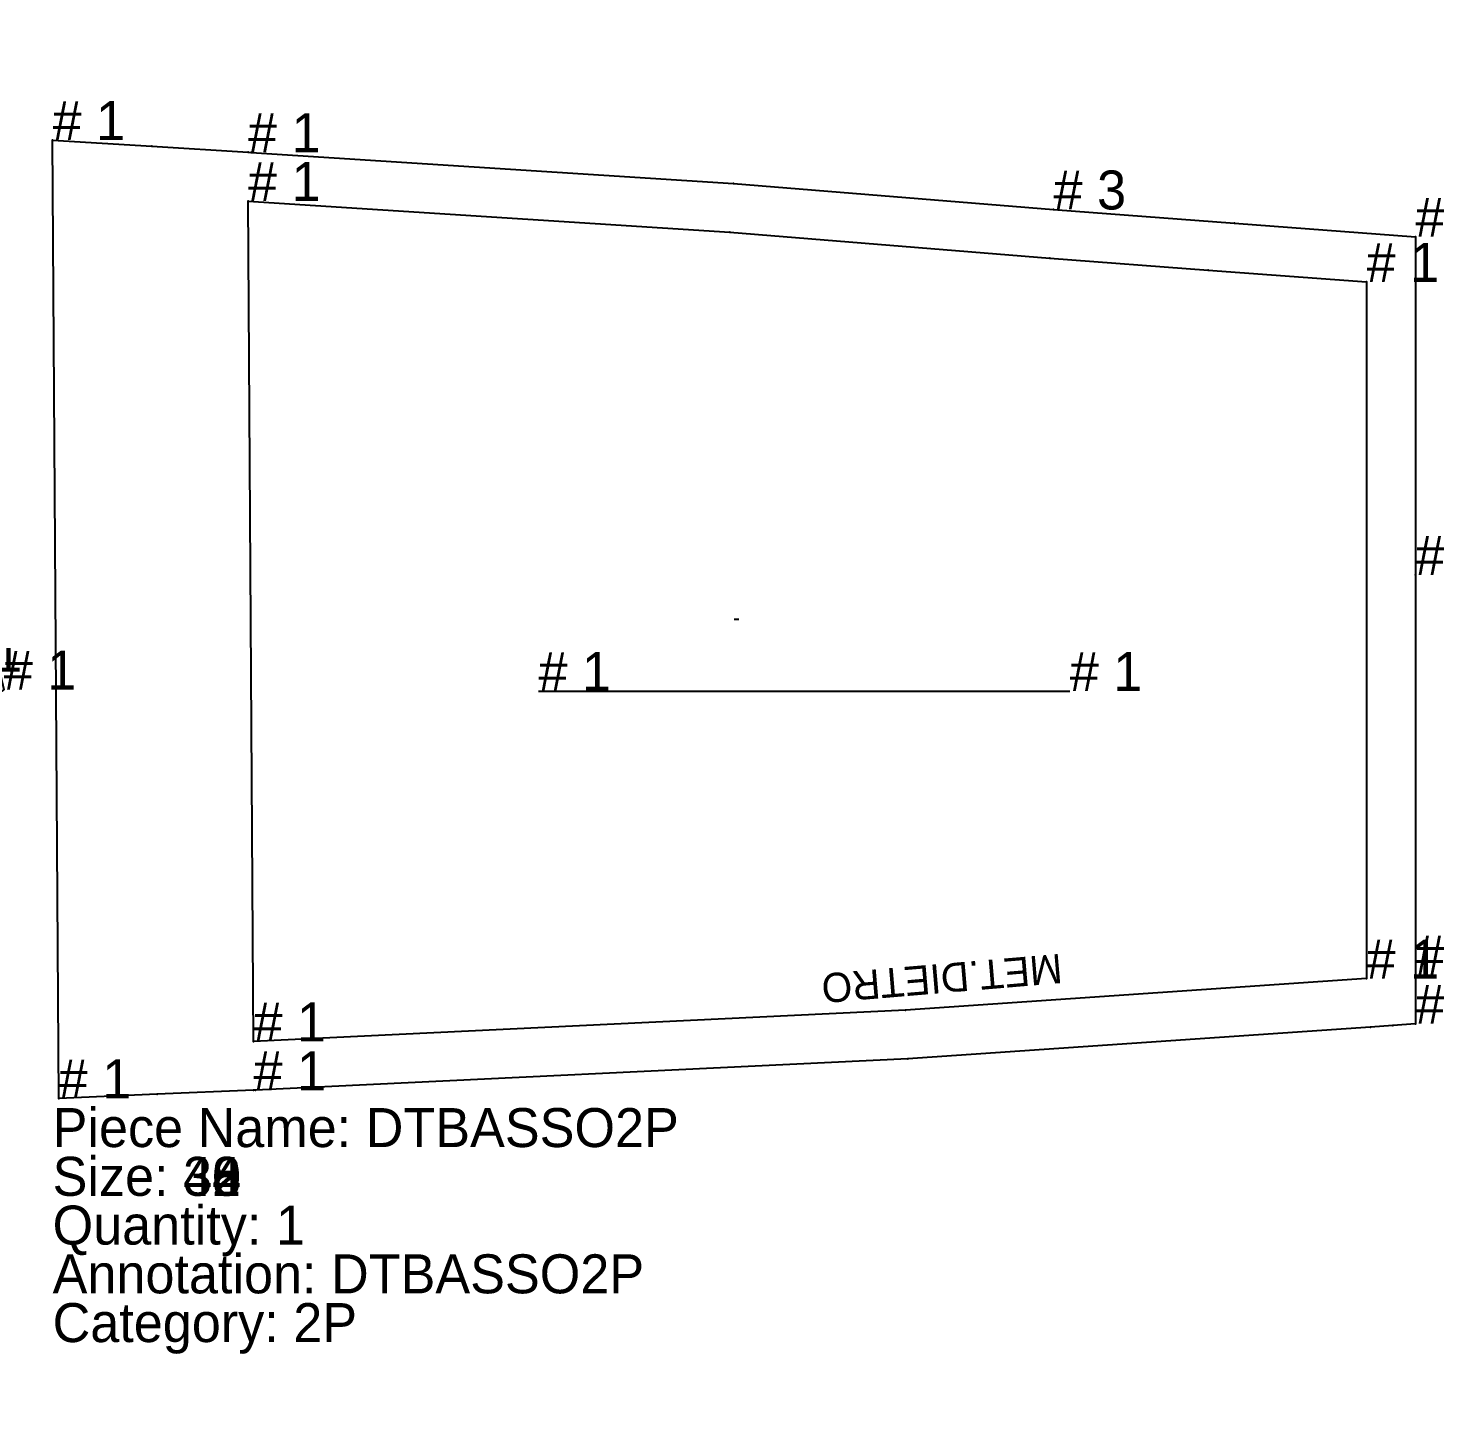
# Model space of a CAD drawing. Extents: x -10 to 11547, y -349 to 304.
# Drawn here: x 1872.9 to 2162.4, y -165.6 to 121.2 of the extents above; entities that cross this region are included whole.
import ezdxf

# ---------------------------------------------------------------- set-up
doc = ezdxf.new("R2010")
doc.units = 0

# ---------------------------------------------------------------- blocks, each defined once
blk = doc.blocks.new('DIETRO2P-S_42')
at = {"layer": '1'}
blk.add_lwpolyline([(-246.5, 118.54), (-240.962, 117.941), (-235.425, 117.342), (-179.949, 112.537), (-124.289, 110.9), (-65.135, 112.433), (-6.149, 117.135), (-5.831, 117.177), (21.794, 121.624), (49.007, 128.131), (73.862, 136.175), (97.98, 146.212), (110.525, 151.885), (123.07, 157.557), (127.19, 148.446), (133.335, 148.804), (139.48, 149.163), (139.4801, 149.163), (156.52, 151.47), (173.439, 154.506), (195.487, 159.33), (217.363, 164.873), (222.191, 166.139), (227.02, 167.406), (230.618, 153.78), (234.215, 140.155), (234.317, 139.829), (257.28, 64.369), (259.832, 55.067), (262.037, 45.68), (262.733, 42.706), (263.429, 39.733), (261.102, 37.756), (258.774, 35.778), (255.125, 32.679), (252.05, 29.524), (249.106, 26.25), (246.48, 22.71), (244.132, 18.983), (242.072, 15.085), (240.317, 11.046), (237.48, 2.109), (235.46, -7.041), (233.837, -18.824), (233.054, -30.687), (233.431, -44.872), (233.546, -49.195), (233.807, -59.058), (228.623, -58.979), (223.438, -58.901), (61.698, -54.892), (-132.8, -45.658), (-133.34, -45.627), (-152.849, -44.897), (-172.364, -44.7), (-236.181, -45.995), (-241.341, -46.159), (-246.5, -46.324), (-246.5, 47.399)], close=True, dxfattribs=at)
at = {"layer": '14'}
blk.add_lwpolyline([(-236.5, 107.4), (-180.493, 102.551), (-124.3, 100.9), (-64.565, 102.45), (-5, 107.2), (23.564, 111.779), (51.7, 118.5), (77.278, 126.775), (102.1, 137.1), (122.2, 138.1), (140.4, 139.2), (157.959, 141.576), (175.4, 144.7), (197.737, 149.582), (219.9, 155.2), (222.25, 146.3), (224.6, 137.4), (247.7, 61.5), (250.171, 52.493), (252.3, 43.4), (244.688, 36.419), (238.223, 28.364), (233.053, 19.422), (229.3, 9.8), (226.682, -0.141), (224.762, -10.239), (223.548, -20.451), (223.048, -30.722), (223.319, -39.812), (223.589, -48.902), (62.1, -44.9), (-132.8, -35.5), (-152.596, -34.852), (-172.4, -34.7), (-236.5, -36)], close=True, dxfattribs=at)
at = {"layer": '2'}
for p in [(222.191, 166.139), (227.02, 167.406), (217.363, 164.873), (123.07, 157.557), (173.439, 154.506), (219.9, 155.2), (230.618, 153.78), (110.525, 151.885), (127.19, 148.446), (133.335, 148.804), (139.48, 149.163), (97.98, 146.212), (222.25, 146.3), (175.4, 144.7), (140.4, 139.2), (234.215, 140.155), (102.1, 137.1), (122.2, 138.1), (224.6, 137.4), (49.007, 128.131), (-246.5, 118.54), (-240.962, 117.941), (-235.425, 117.342), (-6.149, 117.135), (51.7, 118.5), (-124.289, 110.9), (-236.5, 107.4), (-5, 107.2), (-124.3, 100.9), (257.28, 64.369), (247.7, 61.5), (262.037, 45.68), (252.3, 43.4), (262.733, 42.706), (261.102, 37.756), (263.429, 39.733), (258.774, 35.778), (255.125, 32.679), (238.223, 28.364), (249.106, 26.25), (244.132, 18.983), (229.3, 9.8), (240.317, 11.046), (235.46, -7.041), (224.762, -10.239), (223.048, -30.722), (233.054, -30.687), (-172.4, -34.7), (-236.5, -36), (-132.8, -35.5), (223.319, -39.812), (-241.341, -46.159), (-236.181, -45.995), (-172.364, -44.7), (-133.34, -45.627), (62.1, -44.9), (233.431, -44.872), (-246.5, -46.324), (223.589, -48.902), (61.698, -54.892), (223.438, -58.901), (228.623, -58.979), (233.807, -59.058)]:
    blk.add_point(p, dxfattribs=at)
at = {"layer": '3'}
for p in [(195.487, 159.33), (156.52, 151.47), (139.4801, 149.163), (197.737, 149.582), (157.959, 141.576), (234.317, 139.829), (73.862, 136.175), (77.278, 126.775), (21.794, 121.624), (-5.831, 117.177), (-179.949, 112.537), (-65.135, 112.433), (23.564, 111.779), (-180.493, 102.551), (-64.565, 102.45), (259.832, 55.067), (250.171, 52.493), (-246.5, 47.399), (244.688, 36.419), (252.05, 29.524), (246.48, 22.71), (233.053, 19.422), (242.072, 15.085), (237.48, 2.109), (226.682, -0.141), (233.837, -18.824), (223.548, -20.451), (-152.596, -34.852), (-152.849, -44.897), (-132.8, -45.658), (233.546, -49.195)]:
    blk.add_point(p, dxfattribs=at)
at = {"layer": '4'}
for p in [(139.4801, 149.163, 10), (234.317, 139.829, 10), (-5.831, 117.177, 10), (-246.5, 47.399, 10), (-132.8, -45.658, 10), (233.546, -49.195, 10)]:
    blk.add_point(p, dxfattribs=at)
at = {"layer": '5'}
blk.add_line((8.4647, 54.1741), (9.4647, 54.1741), dxfattribs=at)
at = {"layer": '7'}
blk.add_line((-71.122, 26.656), (83.851, 26.656), dxfattribs=at)
at = {"layer": '1'}
for s, p in [('# 1', (227.02, 167.406)), ('# 1', (123.07, 157.557)), ('# 1', (127.19, 148.446)), ('# 3', (139.4801, 149.163)), ('# 1', (234.317, 139.829)), ('# 1', (-246.5, 118.54)), ('# 1', (-5.831, 117.177)), ('# 4', (-246.5, 47.399)), ('# 1', (263.429, 39.733)), ('# 1', (-246.5, -46.324)), ('# 1', (-132.8, -45.658)), ('# 1', (233.546, -49.195)), ('# 1', (233.807, -59.058)), ('Piece Name: DIETRO2P', (-246.5, -69.0579)), ('Size: 42', (-246.5, -79.0579)), ('Quantity: 1', (-246.5, -89.0579)), ('Annotation: DIETRO2P', (-246.5, -99.0579)), ('Category: 2P', (-246.5, -109.0579))]:
    blk.add_text(s, height=8, dxfattribs=at).set_placement(p)
at = {"layer": '14'}
for p in [(219.9, 155.2), (-236.5, 107.4), (252.3, 43.4), (-236.5, -36), (223.589, -48.902)]:
    blk.add_text('# 1', height=8, dxfattribs=at).set_placement(p)
at = {"layer": '19'}
blk.add_text('MET.DIETRO', height=6, rotation=180, dxfattribs=at).set_placement((124.5, -40.9))
at = {"layer": '2'}
for p in [(227.02, 167.406), (123.07, 157.557), (219.9, 155.2), (127.19, 148.446), (-246.5, 118.54), (-236.5, 107.4), (252.3, 43.4), (263.429, 39.733), (-236.5, -36), (-246.5, -46.324), (223.589, -48.902), (233.807, -59.058)]:
    blk.add_text('# 1', height=8, dxfattribs=at).set_placement(p)
at = {"layer": '3'}
for s, p in [('# 3', (139.4801, 149.163)), ('# 1', (234.317, 139.829)), ('# 1', (-5.831, 117.177)), ('# 4', (-246.5, 47.399)), ('# 1', (-132.8, -45.658)), ('# 1', (233.546, -49.195))]:
    blk.add_text(s, height=8, dxfattribs=at).set_placement(p)
at = {"layer": '4'}
for s, p in [('# 3', (139.4801, 149.163)), ('# 1', (234.317, 139.829)), ('# 1', (-5.831, 117.177)), ('# 4', (-246.5, 47.399)), ('# 1', (-132.8, -45.658)), ('# 1', (233.546, -49.195))]:
    blk.add_text(s, height=8, dxfattribs=at).set_placement(p)
at = {"layer": '7'}
for p in [(-71.122, 26.656), (83.851, 26.656)]:
    blk.add_text('# 1', height=8, dxfattribs=at).set_placement(p)
blk = doc.blocks.new('DTBASSO2P-S_38')
at = {"layer": '1'}
blk.add_lwpolyline([(121.3, -44.6516), (116.6881, -45.0107), (112.0763, -45.3698), (17.2425, -51.8853), (-116.5864, -58.2914), (-116.9743, -58.3075), (-136.7564, -59.1263), (-156.9264, -59.9612), (-158.1804, 136.5874), (-137.8329, 135.3342), (-118.1035, 134.1191), (-117.4853, 134.0811), (-18.5424, 127.6712), (47.1023, 122.3679), (47.1023, 122.3679), (84.2012, 119.5712), (121.3, 116.7745), (121.3, 47.4), (121.3, -34.5269)], close=True, dxfattribs=at)
at = {"layer": '14'}
blk.add_lwpolyline([(111.3, -35.4), (16.7, -41.9), (-117, -48.3), (-118.1, 124.1), (-19.3, 117.7), (46.3, 112.4), (78.8, 109.95), (111.3, 107.5)], close=True, dxfattribs=at)
at = {"layer": '2'}
for p in [(-158.1804, 136.5874), (-137.8329, 135.3342), (-117.4853, 134.0811), (-18.5424, 127.6712), (-118.1, 124.1), (47.1023, 122.3679), (84.2012, 119.5712), (-19.3, 117.7), (121.3, 116.7745), (46.3, 112.4), (78.8, 109.95), (111.3, 107.5), (111.3, -35.4), (16.7, -41.9), (112.0763, -45.3698), (116.6881, -45.0107), (121.3, -44.6516), (-117, -48.3), (17.2425, -51.8853), (-156.9264, -59.9612), (-136.7564, -59.1263), (-116.5864, -58.2914)]:
    blk.add_point(p, dxfattribs=at)
at = {"layer": '3'}
for p in [(-118.1035, 134.1191), (47.1023, 122.3679), (121.3, 47.4), (121.3, -34.5269), (-116.9743, -58.3075)]:
    blk.add_point(p, dxfattribs=at)
at = {"layer": '4'}
for p in [(-118.1035, 134.1191, 10), (47.1023, 122.3679, 10), (121.3, 47.4, 10), (121.3, -34.5269, 10), (-116.9743, -58.3075, 10)]:
    blk.add_point(p, dxfattribs=at)
at = {"layer": '5'}
blk.add_line((-18.4402, 38.3131), (-17.4402, 38.3131), dxfattribs=at)
at = {"layer": '7'}
blk.add_line((-58.5307, 23.5871), (50.4231, 23.5871), dxfattribs=at)
at = {"layer": '1'}
for s, p in [('Piece Name: DTBASSO2P', (-158.1805, -69.9612)), ('Size: 38', (-158.1805, -79.9612))]:
    blk.add_text(s, height=8, dxfattribs=at).set_placement(p)
at = {"layer": '19'}
blk.add_text('MET.DIETRO', height=6, rotation=-175.1817, dxfattribs=at).set_placement((48.6, -30.3))
blk = doc.blocks.new('DTBASSO2P-S_40')
at = {"layer": '1'}
blk.add_lwpolyline([(121.3, -44.6516), (116.6881, -45.0107), (112.0763, -45.3698), (17.2425, -51.8853), (-116.5864, -58.2914), (-116.9743, -58.3075), (-136.7564, -59.1263), (-156.9264, -59.9612), (-158.1804, 136.5874), (-137.8329, 135.3342), (-118.1035, 134.1191), (-117.4853, 134.0811), (-18.5424, 127.6712), (47.1023, 122.3679), (47.1023, 122.3679), (84.2012, 119.5712), (121.3, 116.7745), (121.3, 47.4), (121.3, -34.5269)], close=True, dxfattribs=at)
at = {"layer": '14'}
blk.add_lwpolyline([(111.3, -35.4), (16.7, -41.9), (-117, -48.3), (-118.1, 124.1), (-19.3, 117.7), (46.3, 112.4), (78.8, 109.95), (111.3, 107.5)], close=True, dxfattribs=at)
at = {"layer": '2'}
for p in [(-158.1804, 136.5874), (-137.8329, 135.3342), (-117.4853, 134.0811), (-18.5424, 127.6712), (-118.1, 124.1), (47.1023, 122.3679), (84.2012, 119.5712), (-19.3, 117.7), (121.3, 116.7745), (46.3, 112.4), (78.8, 109.95), (111.3, 107.5), (111.3, -35.4), (16.7, -41.9), (112.0763, -45.3698), (116.6881, -45.0107), (121.3, -44.6516), (-117, -48.3), (17.2425, -51.8853), (-156.9264, -59.9612), (-136.7564, -59.1263), (-116.5864, -58.2914)]:
    blk.add_point(p, dxfattribs=at)
at = {"layer": '3'}
for p in [(-118.1035, 134.1191), (47.1023, 122.3679), (121.3, 47.4), (121.3, -34.5269), (-116.9743, -58.3075)]:
    blk.add_point(p, dxfattribs=at)
at = {"layer": '4'}
for p in [(-118.1035, 134.1191, 10), (47.1023, 122.3679, 10), (121.3, 47.4, 10), (121.3, -34.5269, 10), (-116.9743, -58.3075, 10)]:
    blk.add_point(p, dxfattribs=at)
at = {"layer": '5'}
blk.add_line((-18.4402, 38.3131), (-17.4402, 38.3131), dxfattribs=at)
at = {"layer": '7'}
blk.add_line((-58.5307, 23.5871), (50.4231, 23.5871), dxfattribs=at)
at = {"layer": '1'}
for s, p in [('Piece Name: DTBASSO2P', (-158.1805, -69.9612)), ('Size: 40', (-158.1805, -79.9612))]:
    blk.add_text(s, height=8, dxfattribs=at).set_placement(p)
at = {"layer": '19'}
blk.add_text('MET.DIETRO', height=6, rotation=-175.1817, dxfattribs=at).set_placement((48.6, -30.3))
blk = doc.blocks.new('DTBASSO2P-S_42')
at = {"layer": '1'}
blk.add_lwpolyline([(121.3, -44.652), (116.688, -45.011), (112.076, -45.37), (17.242, -51.885), (-116.586, -58.291), (-116.974, -58.307), (-136.756, -59.126), (-156.926, -59.961), (-158.18, 136.587), (-137.833, 135.334), (-118.104, 134.119), (-117.485, 134.081), (-18.542, 127.671), (47.102, 122.368), (47.1023, 122.368), (84.201, 119.571), (121.3, 116.775), (121.3, 47.4), (121.3, -34.527)], close=True, dxfattribs=at)
at = {"layer": '14'}
blk.add_lwpolyline([(111.3, -35.4), (16.7, -41.9), (-117, -48.3), (-118.1, 124.1), (-19.3, 117.7), (46.3, 112.4), (78.8, 109.95), (111.3, 107.5)], close=True, dxfattribs=at)
at = {"layer": '2'}
for p in [(-158.18, 136.587), (-137.833, 135.334), (-117.485, 134.081), (-18.542, 127.671), (-118.1, 124.1), (47.102, 122.368), (84.201, 119.571), (-19.3, 117.7), (121.3, 116.775), (46.3, 112.4), (78.8, 109.95), (111.3, 107.5), (111.3, -35.4), (16.7, -41.9), (112.076, -45.37), (116.688, -45.011), (121.3, -44.652), (-117, -48.3), (17.242, -51.885), (-156.926, -59.961), (-136.756, -59.126), (-116.586, -58.291)]:
    blk.add_point(p, dxfattribs=at)
at = {"layer": '3'}
for p in [(-118.104, 134.119), (47.1023, 122.368), (121.3, 47.4), (121.3, -34.527), (-116.974, -58.307)]:
    blk.add_point(p, dxfattribs=at)
at = {"layer": '4'}
for p in [(-118.104, 134.119, 10), (47.1023, 122.368, 10), (121.3, 47.4, 10), (121.3, -34.527, 10), (-116.974, -58.307, 10)]:
    blk.add_point(p, dxfattribs=at)
at = {"layer": '5'}
blk.add_line((-18.4402, 38.3131), (-17.4402, 38.3131), dxfattribs=at)
at = {"layer": '7'}
blk.add_line((-58.531, 23.587), (50.423, 23.587), dxfattribs=at)
at = {"layer": '1'}
for s, p in [('# 1', (-158.18, 136.587)), ('# 1', (-118.104, 134.119)), ('# 3', (47.1023, 122.368)), ('# 1', (121.3, 116.775)), ('# 1', (121.3, 47.4)), ('# 1', (121.3, -34.527)), ('# 1', (121.3, -44.652)), ('# 1', (-156.926, -59.961)), ('# 1', (-116.974, -58.307)), ('Piece Name: DTBASSO2P', (-158.1805, -69.9612)), ('Size: 42', (-158.1805, -79.9612)), ('Quantity: 1', (-158.1805, -89.9612)), ('Annotation: DTBASSO2P', (-158.1805, -99.9612)), ('Category: 2P', (-158.1805, -109.9612))]:
    blk.add_text(s, height=8, dxfattribs=at).set_placement(p)
at = {"layer": '14'}
for p in [(-118.1, 124.1), (111.3, 107.5), (111.3, -35.4), (-117, -48.3)]:
    blk.add_text('# 1', height=8, dxfattribs=at).set_placement(p)
at = {"layer": '19'}
blk.add_text('MET.DIETRO', height=6, rotation=-175.1817, dxfattribs=at).set_placement((48.6, -30.3))
at = {"layer": '2'}
for p in [(-158.18, 136.587), (-118.1, 124.1), (121.3, 116.775), (111.3, 107.5), (111.3, -35.4), (121.3, -44.652), (-117, -48.3), (-156.926, -59.961)]:
    blk.add_text('# 1', height=8, dxfattribs=at).set_placement(p)
at = {"layer": '3'}
for s, p in [('# 1', (-118.104, 134.119)), ('# 3', (47.1023, 122.368)), ('# 1', (121.3, 47.4)), ('# 1', (121.3, -34.527)), ('# 1', (-116.974, -58.307))]:
    blk.add_text(s, height=8, dxfattribs=at).set_placement(p)
at = {"layer": '4'}
for s, p in [('# 1', (-118.104, 134.119)), ('# 3', (47.1023, 122.368)), ('# 1', (121.3, 47.4)), ('# 1', (121.3, -34.527)), ('# 1', (-116.974, -58.307))]:
    blk.add_text(s, height=8, dxfattribs=at).set_placement(p)
at = {"layer": '7'}
for p in [(-58.531, 23.587), (50.423, 23.587)]:
    blk.add_text('# 1', height=8, dxfattribs=at).set_placement(p)
blk = doc.blocks.new('DTBASSO2P-S_44')
at = {"layer": '1'}
blk.add_lwpolyline([(121.3, -44.6516), (116.6881, -45.0107), (112.0763, -45.3698), (17.2425, -51.8853), (-116.5864, -58.2914), (-116.9743, -58.3075), (-136.7564, -59.1263), (-156.9264, -59.9612), (-158.1804, 136.5874), (-137.8329, 135.3342), (-118.1035, 134.1191), (-117.4853, 134.0811), (-18.5424, 127.6712), (47.1023, 122.3679), (47.1023, 122.3679), (84.2012, 119.5712), (121.3, 116.7745), (121.3, 47.4), (121.3, -34.5269)], close=True, dxfattribs=at)
at = {"layer": '14'}
blk.add_lwpolyline([(111.3, -35.4), (16.7, -41.9), (-117, -48.3), (-118.1, 124.1), (-19.3, 117.7), (46.3, 112.4), (78.8, 109.95), (111.3, 107.5)], close=True, dxfattribs=at)
at = {"layer": '2'}
for p in [(-158.1804, 136.5874), (-137.8329, 135.3342), (-117.4853, 134.0811), (-18.5424, 127.6712), (-118.1, 124.1), (47.1023, 122.3679), (84.2012, 119.5712), (-19.3, 117.7), (121.3, 116.7745), (46.3, 112.4), (78.8, 109.95), (111.3, 107.5), (111.3, -35.4), (16.7, -41.9), (112.0763, -45.3698), (116.6881, -45.0107), (121.3, -44.6516), (-117, -48.3), (17.2425, -51.8853), (-156.9264, -59.9612), (-136.7564, -59.1263), (-116.5864, -58.2914)]:
    blk.add_point(p, dxfattribs=at)
at = {"layer": '3'}
for p in [(-118.1035, 134.1191), (47.1023, 122.3679), (121.3, 47.4), (121.3, -34.5269), (-116.9743, -58.3075)]:
    blk.add_point(p, dxfattribs=at)
at = {"layer": '4'}
for p in [(-118.1035, 134.1191, 10), (47.1023, 122.3679, 10), (121.3, 47.4, 10), (121.3, -34.5269, 10), (-116.9743, -58.3075, 10)]:
    blk.add_point(p, dxfattribs=at)
at = {"layer": '5'}
blk.add_line((-18.4402, 38.3131), (-17.4402, 38.3131), dxfattribs=at)
at = {"layer": '7'}
blk.add_line((-58.5307, 23.5871), (50.4231, 23.5871), dxfattribs=at)
at = {"layer": '1'}
for s, p in [('Piece Name: DTBASSO2P', (-158.1805, -69.9612)), ('Size: 44', (-158.1805, -79.9612))]:
    blk.add_text(s, height=8, dxfattribs=at).set_placement(p)
at = {"layer": '19'}
blk.add_text('MET.DIETRO', height=6, rotation=-175.1817, dxfattribs=at).set_placement((48.6, -30.3))
blk = doc.blocks.new('DTBASSO2P-S_46')
at = {"layer": '1'}
blk.add_lwpolyline([(121.3, -44.6516), (116.6881, -45.0107), (112.0763, -45.3698), (17.2425, -51.8853), (-116.5864, -58.2914), (-116.9743, -58.3075), (-136.7564, -59.1263), (-156.9264, -59.9612), (-158.1804, 136.5874), (-137.8329, 135.3342), (-118.1035, 134.1191), (-117.4853, 134.0811), (-18.5424, 127.6712), (47.1023, 122.3679), (47.1023, 122.3679), (84.2012, 119.5712), (121.3, 116.7745), (121.3, 47.4), (121.3, -34.5269)], close=True, dxfattribs=at)
at = {"layer": '14'}
blk.add_lwpolyline([(111.3, -35.4), (16.7, -41.9), (-117, -48.3), (-118.1, 124.1), (-19.3, 117.7), (46.3, 112.4), (78.8, 109.95), (111.3, 107.5)], close=True, dxfattribs=at)
at = {"layer": '2'}
for p in [(-158.1804, 136.5874), (-137.8329, 135.3342), (-117.4853, 134.0811), (-18.5424, 127.6712), (-118.1, 124.1), (47.1023, 122.3679), (84.2012, 119.5712), (-19.3, 117.7), (121.3, 116.7745), (46.3, 112.4), (78.8, 109.95), (111.3, 107.5), (111.3, -35.4), (16.7, -41.9), (112.0763, -45.3698), (116.6881, -45.0107), (121.3, -44.6516), (-117, -48.3), (17.2425, -51.8853), (-156.9264, -59.9612), (-136.7564, -59.1263), (-116.5864, -58.2914)]:
    blk.add_point(p, dxfattribs=at)
at = {"layer": '3'}
for p in [(-118.1035, 134.1191), (47.1023, 122.3679), (121.3, 47.4), (121.3, -34.5269), (-116.9743, -58.3075)]:
    blk.add_point(p, dxfattribs=at)
at = {"layer": '4'}
for p in [(-118.1035, 134.1191, 10), (47.1023, 122.3679, 10), (121.3, 47.4, 10), (121.3, -34.5269, 10), (-116.9743, -58.3075, 10)]:
    blk.add_point(p, dxfattribs=at)
at = {"layer": '5'}
blk.add_line((-18.4402, 38.3131), (-17.4402, 38.3131), dxfattribs=at)
at = {"layer": '7'}
blk.add_line((-58.5307, 23.5871), (50.4231, 23.5871), dxfattribs=at)
at = {"layer": '1'}
for s, p in [('Piece Name: DTBASSO2P', (-158.1805, -69.9612)), ('Size: 46', (-158.1805, -79.9612))]:
    blk.add_text(s, height=8, dxfattribs=at).set_placement(p)
at = {"layer": '19'}
blk.add_text('MET.DIETRO', height=6, rotation=-175.1817, dxfattribs=at).set_placement((48.6, -30.3))
blk = doc.blocks.new('DTBASSO2P-S_48')
at = {"layer": '1'}
blk.add_lwpolyline([(121.3, -44.6516), (116.6881, -45.0107), (112.0763, -45.3698), (17.2425, -51.8853), (-116.5864, -58.2914), (-116.9743, -58.3075), (-136.7564, -59.1263), (-156.9264, -59.9612), (-158.1804, 136.5874), (-137.8329, 135.3342), (-118.1035, 134.1191), (-117.4853, 134.0811), (-18.5424, 127.6712), (47.1023, 122.3679), (47.1023, 122.3679), (84.2012, 119.5712), (121.3, 116.7745), (121.3, 47.4), (121.3, -34.5269)], close=True, dxfattribs=at)
at = {"layer": '14'}
blk.add_lwpolyline([(111.3, -35.4), (16.7, -41.9), (-117, -48.3), (-118.1, 124.1), (-19.3, 117.7), (46.3, 112.4), (78.8, 109.95), (111.3, 107.5)], close=True, dxfattribs=at)
at = {"layer": '2'}
for p in [(-158.1804, 136.5874), (-137.8329, 135.3342), (-117.4853, 134.0811), (-18.5424, 127.6712), (-118.1, 124.1), (47.1023, 122.3679), (84.2012, 119.5712), (-19.3, 117.7), (121.3, 116.7745), (46.3, 112.4), (78.8, 109.95), (111.3, 107.5), (111.3, -35.4), (16.7, -41.9), (112.0763, -45.3698), (116.6881, -45.0107), (121.3, -44.6516), (-117, -48.3), (17.2425, -51.8853), (-156.9264, -59.9612), (-136.7564, -59.1263), (-116.5864, -58.2914)]:
    blk.add_point(p, dxfattribs=at)
at = {"layer": '3'}
for p in [(-118.1035, 134.1191), (47.1023, 122.3679), (121.3, 47.4), (121.3, -34.5269), (-116.9743, -58.3075)]:
    blk.add_point(p, dxfattribs=at)
at = {"layer": '4'}
for p in [(-118.1035, 134.1191, 10), (47.1023, 122.3679, 10), (121.3, 47.4, 10), (121.3, -34.5269, 10), (-116.9743, -58.3075, 10)]:
    blk.add_point(p, dxfattribs=at)
at = {"layer": '5'}
blk.add_line((-18.4402, 38.3131), (-17.4402, 38.3131), dxfattribs=at)
at = {"layer": '7'}
blk.add_line((-58.5307, 23.5871), (50.4231, 23.5871), dxfattribs=at)
at = {"layer": '1'}
for s, p in [('Piece Name: DTBASSO2P', (-158.1805, -69.9612)), ('Size: 48', (-158.1805, -79.9612))]:
    blk.add_text(s, height=8, dxfattribs=at).set_placement(p)
at = {"layer": '19'}
blk.add_text('MET.DIETRO', height=6, rotation=-175.1817, dxfattribs=at).set_placement((48.6, -30.3))
blk = doc.blocks.new('DTBASSO2P-S_50')
at = {"layer": '1'}
blk.add_lwpolyline([(121.3, -44.6516), (116.6881, -45.0107), (112.0763, -45.3698), (17.2425, -51.8853), (-116.5864, -58.2914), (-116.9743, -58.3075), (-136.7564, -59.1263), (-156.9264, -59.9612), (-158.1804, 136.5874), (-137.8329, 135.3342), (-118.1035, 134.1191), (-117.4853, 134.0811), (-18.5424, 127.6712), (47.1023, 122.3679), (47.1023, 122.3679), (84.2012, 119.5712), (121.3, 116.7745), (121.3, 47.4), (121.3, -34.5269)], close=True, dxfattribs=at)
at = {"layer": '14'}
blk.add_lwpolyline([(111.3, -35.4), (16.7, -41.9), (-117, -48.3), (-118.1, 124.1), (-19.3, 117.7), (46.3, 112.4), (78.8, 109.95), (111.3, 107.5)], close=True, dxfattribs=at)
at = {"layer": '2'}
for p in [(-158.1804, 136.5874), (-137.8329, 135.3342), (-117.4853, 134.0811), (-18.5424, 127.6712), (-118.1, 124.1), (47.1023, 122.3679), (84.2012, 119.5712), (-19.3, 117.7), (121.3, 116.7745), (46.3, 112.4), (78.8, 109.95), (111.3, 107.5), (111.3, -35.4), (16.7, -41.9), (112.0763, -45.3698), (116.6881, -45.0107), (121.3, -44.6516), (-117, -48.3), (17.2425, -51.8853), (-156.9264, -59.9612), (-136.7564, -59.1263), (-116.5864, -58.2914)]:
    blk.add_point(p, dxfattribs=at)
at = {"layer": '3'}
for p in [(-118.1035, 134.1191), (47.1023, 122.3679), (121.3, 47.4), (121.3, -34.5269), (-116.9743, -58.3075)]:
    blk.add_point(p, dxfattribs=at)
at = {"layer": '4'}
for p in [(-118.1035, 134.1191, 10), (47.1023, 122.3679, 10), (121.3, 47.4, 10), (121.3, -34.5269, 10), (-116.9743, -58.3075, 10)]:
    blk.add_point(p, dxfattribs=at)
at = {"layer": '5'}
blk.add_line((-18.4402, 38.3131), (-17.4402, 38.3131), dxfattribs=at)
at = {"layer": '7'}
blk.add_line((-58.5307, 23.5871), (50.4231, 23.5871), dxfattribs=at)
at = {"layer": '1'}
for s, p in [('Piece Name: DTBASSO2P', (-158.1805, -69.9612)), ('Size: 50', (-158.1805, -79.9612))]:
    blk.add_text(s, height=8, dxfattribs=at).set_placement(p)
at = {"layer": '19'}
blk.add_text('MET.DIETRO', height=6, rotation=-175.1817, dxfattribs=at).set_placement((48.6, -30.3))
blk = doc.blocks.new('DTBASSO2P-S_52')
at = {"layer": '1'}
blk.add_lwpolyline([(121.3, -44.6516), (116.6881, -45.0107), (112.0763, -45.3698), (17.2425, -51.8853), (-116.5864, -58.2914), (-116.9743, -58.3075), (-136.7564, -59.1263), (-156.9264, -59.9612), (-158.1804, 136.5874), (-137.8329, 135.3342), (-118.1035, 134.1191), (-117.4853, 134.0811), (-18.5424, 127.6712), (47.1023, 122.3679), (47.1023, 122.3679), (84.2012, 119.5712), (121.3, 116.7745), (121.3, 47.4), (121.3, -34.5269)], close=True, dxfattribs=at)
at = {"layer": '14'}
blk.add_lwpolyline([(111.3, -35.4), (16.7, -41.9), (-117, -48.3), (-118.1, 124.1), (-19.3, 117.7), (46.3, 112.4), (78.8, 109.95), (111.3, 107.5)], close=True, dxfattribs=at)
at = {"layer": '2'}
for p in [(-158.1804, 136.5874), (-137.8329, 135.3342), (-117.4853, 134.0811), (-18.5424, 127.6712), (-118.1, 124.1), (47.1023, 122.3679), (84.2012, 119.5712), (-19.3, 117.7), (121.3, 116.7745), (46.3, 112.4), (78.8, 109.95), (111.3, 107.5), (111.3, -35.4), (16.7, -41.9), (112.0763, -45.3698), (116.6881, -45.0107), (121.3, -44.6516), (-117, -48.3), (17.2425, -51.8853), (-156.9264, -59.9612), (-136.7564, -59.1263), (-116.5864, -58.2914)]:
    blk.add_point(p, dxfattribs=at)
at = {"layer": '3'}
for p in [(-118.1035, 134.1191), (47.1023, 122.3679), (121.3, 47.4), (121.3, -34.5269), (-116.9743, -58.3075)]:
    blk.add_point(p, dxfattribs=at)
at = {"layer": '4'}
for p in [(-118.1035, 134.1191, 10), (47.1023, 122.3679, 10), (121.3, 47.4, 10), (121.3, -34.5269, 10), (-116.9743, -58.3075, 10)]:
    blk.add_point(p, dxfattribs=at)
at = {"layer": '5'}
blk.add_line((-18.4402, 38.3131), (-17.4402, 38.3131), dxfattribs=at)
at = {"layer": '7'}
blk.add_line((-58.5307, 23.5871), (50.4231, 23.5871), dxfattribs=at)
at = {"layer": '1'}
for s, p in [('Piece Name: DTBASSO2P', (-158.1805, -69.9612)), ('Size: 52', (-158.1805, -79.9612))]:
    blk.add_text(s, height=8, dxfattribs=at).set_placement(p)
at = {"layer": '19'}
blk.add_text('MET.DIETRO', height=6, rotation=-175.1817, dxfattribs=at).set_placement((48.6, -30.3))
blk = doc.blocks.new('DTBASSO2P-S_54')
at = {"layer": '1'}
blk.add_lwpolyline([(121.3, -44.6516), (116.6881, -45.0107), (112.0763, -45.3698), (17.2425, -51.8853), (-116.5864, -58.2914), (-116.9743, -58.3075), (-136.7564, -59.1263), (-156.9264, -59.9612), (-158.1804, 136.5874), (-137.8329, 135.3342), (-118.1035, 134.1191), (-117.4853, 134.0811), (-18.5424, 127.6712), (47.1023, 122.3679), (47.1023, 122.3679), (84.2012, 119.5712), (121.3, 116.7745), (121.3, 47.4), (121.3, -34.5269)], close=True, dxfattribs=at)
at = {"layer": '14'}
blk.add_lwpolyline([(111.3, -35.4), (16.7, -41.9), (-117, -48.3), (-118.1, 124.1), (-19.3, 117.7), (46.3, 112.4), (78.8, 109.95), (111.3, 107.5)], close=True, dxfattribs=at)
at = {"layer": '2'}
for p in [(-158.1804, 136.5874), (-137.8329, 135.3342), (-117.4853, 134.0811), (-18.5424, 127.6712), (-118.1, 124.1), (47.1023, 122.3679), (84.2012, 119.5712), (-19.3, 117.7), (121.3, 116.7745), (46.3, 112.4), (78.8, 109.95), (111.3, 107.5), (111.3, -35.4), (16.7, -41.9), (112.0763, -45.3698), (116.6881, -45.0107), (121.3, -44.6516), (-117, -48.3), (17.2425, -51.8853), (-156.9264, -59.9612), (-136.7564, -59.1263), (-116.5864, -58.2914)]:
    blk.add_point(p, dxfattribs=at)
at = {"layer": '3'}
for p in [(-118.1035, 134.1191), (47.1023, 122.3679), (121.3, 47.4), (121.3, -34.5269), (-116.9743, -58.3075)]:
    blk.add_point(p, dxfattribs=at)
at = {"layer": '4'}
for p in [(-118.1035, 134.1191, 10), (47.1023, 122.3679, 10), (121.3, 47.4, 10), (121.3, -34.5269, 10), (-116.9743, -58.3075, 10)]:
    blk.add_point(p, dxfattribs=at)
at = {"layer": '5'}
blk.add_line((-18.4402, 38.3131), (-17.4402, 38.3131), dxfattribs=at)
at = {"layer": '7'}
blk.add_line((-58.5307, 23.5871), (50.4231, 23.5871), dxfattribs=at)
at = {"layer": '1'}
for s, p in [('Piece Name: DTBASSO2P', (-158.1805, -69.9612)), ('Size: 54', (-158.1805, -79.9612))]:
    blk.add_text(s, height=8, dxfattribs=at).set_placement(p)
at = {"layer": '19'}
blk.add_text('MET.DIETRO', height=6, rotation=-175.1817, dxfattribs=at).set_placement((48.6, -30.3))
blk = doc.blocks.new('DTBASSO2P-S_56')
at = {"layer": '1'}
blk.add_lwpolyline([(121.3, -44.6516), (116.6881, -45.0107), (112.0763, -45.3698), (17.2425, -51.8853), (-116.5864, -58.2914), (-116.9743, -58.3075), (-136.7564, -59.1263), (-156.9264, -59.9612), (-158.1804, 136.5874), (-137.8329, 135.3342), (-118.1035, 134.1191), (-117.4853, 134.0811), (-18.5424, 127.6712), (47.1023, 122.3679), (47.1023, 122.3679), (84.2012, 119.5712), (121.3, 116.7745), (121.3, 47.4), (121.3, -34.5269)], close=True, dxfattribs=at)
at = {"layer": '14'}
blk.add_lwpolyline([(111.3, -35.4), (16.7, -41.9), (-117, -48.3), (-118.1, 124.1), (-19.3, 117.7), (46.3, 112.4), (78.8, 109.95), (111.3, 107.5)], close=True, dxfattribs=at)
at = {"layer": '2'}
for p in [(-158.1804, 136.5874), (-137.8329, 135.3342), (-117.4853, 134.0811), (-18.5424, 127.6712), (-118.1, 124.1), (47.1023, 122.3679), (84.2012, 119.5712), (-19.3, 117.7), (121.3, 116.7745), (46.3, 112.4), (78.8, 109.95), (111.3, 107.5), (111.3, -35.4), (16.7, -41.9), (112.0763, -45.3698), (116.6881, -45.0107), (121.3, -44.6516), (-117, -48.3), (17.2425, -51.8853), (-156.9264, -59.9612), (-136.7564, -59.1263), (-116.5864, -58.2914)]:
    blk.add_point(p, dxfattribs=at)
at = {"layer": '3'}
for p in [(-118.1035, 134.1191), (47.1023, 122.3679), (121.3, 47.4), (121.3, -34.5269), (-116.9743, -58.3075)]:
    blk.add_point(p, dxfattribs=at)
at = {"layer": '4'}
for p in [(-118.1035, 134.1191, 10), (47.1023, 122.3679, 10), (121.3, 47.4, 10), (121.3, -34.5269, 10), (-116.9743, -58.3075, 10)]:
    blk.add_point(p, dxfattribs=at)
at = {"layer": '5'}
blk.add_line((-18.4402, 38.3131), (-17.4402, 38.3131), dxfattribs=at)
at = {"layer": '7'}
blk.add_line((-58.5307, 23.5871), (50.4231, 23.5871), dxfattribs=at)
at = {"layer": '1'}
for s, p in [('Piece Name: DTBASSO2P', (-158.1805, -69.9612)), ('Size: 56', (-158.1805, -79.9612))]:
    blk.add_text(s, height=8, dxfattribs=at).set_placement(p)
at = {"layer": '19'}
blk.add_text('MET.DIETRO', height=6, rotation=-175.1817, dxfattribs=at).set_placement((48.6, -30.3))

msp = doc.modelspace()

# ---------------------------------------------------------------- block references
at = {"layer": '1'}
for name, p in [('DIETRO2P-S_42', (1604.5203, -54.1741)), ('DTBASSO2P-S_42', (2036.13, -38.3131)), ('DTBASSO2P-S_38', (2036.13, -38.3131)), ('DTBASSO2P-S_40', (2036.13, -38.3131)), ('DTBASSO2P-S_44', (2036.13, -38.3131)), ('DTBASSO2P-S_46', (2036.13, -38.3131)), ('DTBASSO2P-S_48', (2036.13, -38.3131)), ('DTBASSO2P-S_50', (2036.13, -38.3131)), ('DTBASSO2P-S_52', (2036.13, -38.3131)), ('DTBASSO2P-S_54', (2036.13, -38.3131)), ('DTBASSO2P-S_56', (2036.13, -38.3131))]:
    msp.add_blockref(name, p, dxfattribs=at)

doc.saveas('drawing.dxf')
